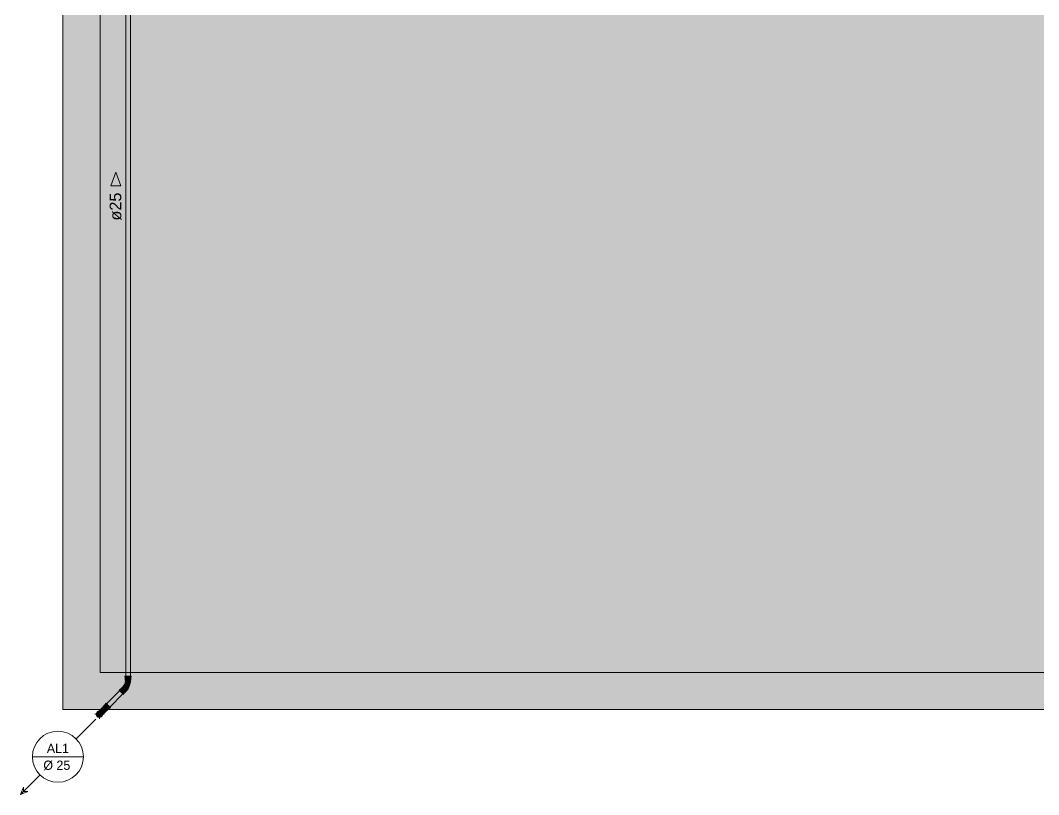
# Model space of a CAD drawing. Header units: metres. Extents: x -0.9 to 62, y -37.3 to 60.
# Drawn here: x 11.88 to 17.36, y 51.44 to 55.61 of the extents above; entities that cross this region are included whole.
import ezdxf

# ---------------------------------------------------------------- set-up
doc = ezdxf.new("R2010")
doc.units = ezdxf.units.M
for name, color, linetype, lineweight in [('A-ANNO-NOTE', 7, 'Continuous', 5), ('A-DETL', 7, 'Continuous', 5), ('P-PIPE', 7, 'Continuous', 5), ('P-PIPE-CNTR', 7, 'Continuous', 5), ('P-PIPE-IDEN', 7, 'Continuous', 5)]:
    doc.layers.add(name, color=color, linetype=linetype, lineweight=lineweight)
doc.layers.add('A-FLOR', color=7, linetype='Continuous', lineweight=9, true_color=0x007f00)
doc.styles.add('Arial_3', font='arial.ttf', dxfattribs={"height": 0.0625})
doc.styles.add('Century Gothic_2', font='GOTHIC.TTF', dxfattribs={"height": 0.05})

# ---------------------------------------------------------------- blocks, each defined once
blk = doc.blocks.new('AF_Soldavel_Curva 45_90 - Standard-3714267-COBERTA 2')
at = {"layer": 'P-PIPE', "true_color": 0x69503c}
for points in [[(-0.0513, -0.0165), (-0.0473, -0.0164), (-0.0474, 0.0165), (-0.0513, 0.0165), (-0.0513, -0.0159)], [(-0.0473, -0.0165), (-0.0459, -0.015), (-0.0459, 0.0151), (-0.0473, 0.0164), (-0.0473, -0.0164)], [(-0.0459, -0.0151), (-0.0309, -0.0151), (-0.0309, 0.0151), (-0.0459, 0.015), (-0.0459, -0.015)], [(-0.0309, -0.0151), (-0.0298, -0.014), (-0.0298, 0.014), (-0.0309, 0.0151), (-0.0309, -0.0147)], [(-0.0298, -0.014), (-0.0067, -0.0108), (0.0081, -0.005), (0.0132, -0.0025), (0.0214, 0.0038), (0.0259, 0.0072), (0.031, 0.0112), (0.0112, 0.031), (0.0015, 0.0233), (-0.0089, 0.0181), (-0.0195, 0.0151), (-0.0298, 0.014), (-0.0298, -0.014)], [(0.0263, 0.0174), (0.0325, 0.0112), (0.0432, 0.0218), (0.0218, 0.0432), (0.0112, 0.0325), (0.0255, 0.0183)], [(0.0304, 0.0118), (0.0313, 0.0112), (0.0325, 0.0112), (0.0112, 0.0325), (0.0112, 0.031), (0.0302, 0.012)], [(0.0451, 0.0218), (0.048, 0.0246), (0.0246, 0.048), (0.0218, 0.0451), (0.0447, 0.0222)], [(0.0416, 0.0234), (0.0436, 0.0218), (0.0451, 0.0218), (0.0218, 0.0451), (0.0218, 0.0432), (0.0414, 0.0235)]]:
    blk.add_hatch(color=27, dxfattribs=at).paths.add_polyline_path(points)
h = blk.add_hatch(color=27, dxfattribs=at)
h.paths.add_polyline_path([(-0.0076, -0.0111), (0.0019, -0.0075), (-0.0022, -0.0091), (-0.0067, -0.0108)])
h.paths.add_polyline_path([(-0.0187, -0.0126), (-0.01, -0.0115), (-0.0173, -0.0124), (-0.0184, -0.0125)])
at = {"layer": 'P-PIPE'}
for p, q in [((-0.0473, 0.0165), (-0.0513, 0.0165)), ((-0.0513, 0.0165), (-0.0513, -0.0165)), ((-0.0459, 0.0151), (-0.0473, 0.0165)), ((-0.0473, 0.0165), (-0.0473, -0.0165)), ((-0.0309, 0.0151), (-0.0459, 0.0151)), ((-0.0459, 0.0151), (-0.0459, -0.0151)), ((-0.0298, 0.014), (-0.0309, 0.0151)), ((-0.0309, 0.0151), (-0.0309, -0.0151)), ((-0.0298, 0.014), (-0.0298, -0.014)), ((0.0218, 0.0432), (0.0112, 0.0325)), ((0.0112, 0.0325), (0.0112, 0.031)), ((0.0112, 0.0325), (0.0325, 0.0112)), ((0.0112, 0.031), (0.031, 0.0112)), ((0.0246, 0.048), (0.0218, 0.0451)), ((0.0218, 0.0451), (0.0218, 0.0432)), ((0.0218, 0.0451), (0.0451, 0.0218)), ((0.0218, 0.0432), (0.0432, 0.0218)), ((0.048, 0.0246), (0.0246, 0.048)), ((0.031, 0.0112), (0.0325, 0.0112)), ((0.0325, 0.0112), (0.0432, 0.0218)), ((0.0432, 0.0218), (0.0451, 0.0218)), ((0.0451, 0.0218), (0.048, 0.0246)), ((-0.0513, -0.0165), (-0.0473, -0.0165)), ((-0.0473, -0.0165), (-0.0459, -0.0151)), ((-0.0459, -0.0151), (-0.0309, -0.0151)), ((-0.0309, -0.0151), (-0.0298, -0.014))]:
    blk.add_line(p, q, dxfattribs=at)
at = {"layer": 'P-PIPE', "flags": 128}
for points in [[(0.0112, 0.031), (-0.0008, 0.0218), (-0.0148, 0.016), (-0.0297, 0.014), (-0.0298, 0.014)], [(-0.0298, -0.014), (-0.0115, -0.0121), (0.006, -0.0062), (0.0218, 0.0032), (0.031, 0.0112)]]:
    blk.add_lwpolyline(points, dxfattribs=at)
blk = doc.blocks.new('AF_Soldavel_Curva 45_90 - Standard-V1-COBERTA 2')
at = {"layer": 'P-PIPE', "true_color": 0x69503c}
for points in [[(42.5699, 51.8652), (42.5709, 51.8662), (42.5678, 51.8709), (42.5666, 51.876), (42.5671, 51.8809), (42.5697, 51.886), (42.5736, 51.8895), (42.5758, 51.8908), (42.5773, 51.8928), (42.5718, 51.89), (42.5681, 51.8863), (42.5656, 51.8809), (42.5652, 51.8754), (42.5667, 51.8699), (42.5697, 51.8655)], [(42.5709, 51.8662), (42.5717, 51.8669), (42.5688, 51.8711), (42.5676, 51.8756), (42.5682, 51.8809), (42.5708, 51.8857), (42.5741, 51.8892), (42.5747, 51.89), (42.5724, 51.8887), (42.569, 51.8849), (42.567, 51.8801), (42.5667, 51.8751), (42.5683, 51.8699), (42.5707, 51.8665)], [(42.5717, 51.8669), (42.6139, 51.9094), (42.6041, 51.9189), (42.5778, 51.8929), (42.5701, 51.8849), (42.5679, 51.8793), (42.5676, 51.8755), (42.5692, 51.8704), (42.5711, 51.8677)], [(42.5804, 51.8628), (42.5855, 51.8634), (42.5904, 51.866), (42.5937, 51.8691), (42.6234, 51.899), (42.6238, 51.8995), (42.6141, 51.9093), (42.5717, 51.8669), (42.5759, 51.8641), (42.5803, 51.8629)], [(42.6148, 51.9101), (42.6254, 51.9207), (42.6148, 51.9311), (42.6043, 51.9206), (42.6128, 51.9121)], [(42.6141, 51.9093), (42.6148, 51.9101), (42.6043, 51.9206), (42.6044, 51.9189), (42.614, 51.9093)], [(42.6238, 51.8995), (42.6253, 51.8995), (42.6148, 51.9101), (42.6141, 51.9093), (42.6238, 51.8995)], [(42.6253, 51.8995), (42.6359, 51.9102), (42.6254, 51.9207), (42.6148, 51.9101), (42.6247, 51.9002)], [(42.6254, 51.9207), (42.6264, 51.9217), (42.6149, 51.933), (42.6149, 51.9312), (42.6245, 51.9217)], [(42.6264, 51.9217), (42.6291, 51.9247), (42.6176, 51.9361), (42.6151, 51.933), (42.6261, 51.922)], [(42.636, 51.9101), (42.6378, 51.9103), (42.6264, 51.9217), (42.6254, 51.9207), (42.6359, 51.9102)], [(42.6379, 51.9102), (42.6409, 51.9128), (42.6291, 51.9243), (42.6264, 51.9217), (42.6378, 51.9103)], [(42.5802, 51.8604), (42.586, 51.861), (42.5914, 51.8636), (42.5954, 51.868), (42.5975, 51.8729), (42.5948, 51.87), (42.5935, 51.8676), (42.5897, 51.8642), (42.5848, 51.8622), (42.5799, 51.8619), (42.5746, 51.8636), (42.5709, 51.8662), (42.5699, 51.8652), (42.5752, 51.8617), (42.5786, 51.8608)], [(42.5803, 51.8618), (42.586, 51.8625), (42.5907, 51.8649), (42.5943, 51.8688), (42.5946, 51.87), (42.5897, 51.8653), (42.5848, 51.8632), (42.5802, 51.8629), (42.5752, 51.8644), (42.5717, 51.8669), (42.5709, 51.8662), (42.5757, 51.863), (42.5802, 51.8618)]]:
    blk.add_hatch(color=27, dxfattribs=at).paths.add_polyline_path(points)
at = {"layer": 'P-PIPE'}
for p, q in [((42.6042, 51.9207), (42.6041, 51.9192)), ((42.6141, 51.9093), (42.6041, 51.9192)), ((42.6148, 51.9313), (42.6042, 51.9207)), ((42.6148, 51.9101), (42.6042, 51.9207)), ((42.624, 51.8994), (42.6141, 51.9093)), ((42.6176, 51.9361), (42.6148, 51.9333)), ((42.6148, 51.9333), (42.6148, 51.9313)), ((42.6264, 51.9217), (42.6148, 51.9333)), ((42.6254, 51.9207), (42.6148, 51.9313)), ((42.6255, 51.8994), (42.6148, 51.9101)), ((42.6293, 51.9245), (42.6176, 51.9361)), ((42.624, 51.8994), (42.6255, 51.8994)), ((42.6361, 51.91), (42.6254, 51.9207)), ((42.6255, 51.8994), (42.6361, 51.91)), ((42.6381, 51.91), (42.6264, 51.9217)), ((42.6409, 51.9128), (42.6293, 51.9245)), ((42.6361, 51.91), (42.6381, 51.91)), ((42.6381, 51.91), (42.6409, 51.9128))]:
    blk.add_line(p, q, dxfattribs=at)
at = {"layer": 'P-PIPE', "flags": 128}
for points in [[(42.6041, 51.9192), (42.6028, 51.9179), (42.6015, 51.9166), (42.6002, 51.9153), (42.599, 51.914), (42.5977, 51.9128), (42.5964, 51.9115), (42.5952, 51.9102), (42.5939, 51.909), (42.5927, 51.9078), (42.5915, 51.9066), (42.5903, 51.9054), (42.5891, 51.9042), (42.588, 51.9031), (42.5869, 51.902), (42.5858, 51.9009), (42.5847, 51.8998), (42.5837, 51.8988), (42.5827, 51.8978), (42.5818, 51.8969), (42.5809, 51.8959), (42.58, 51.895), (42.5791, 51.8942), (42.5783, 51.8934), (42.5775, 51.8926), (42.5768, 51.8919), (42.5761, 51.8912), (42.5755, 51.8906), (42.5749, 51.89), (42.5744, 51.8895), (42.5739, 51.889), (42.5734, 51.8885), (42.573, 51.8881), (42.5727, 51.8878), (42.5724, 51.8875), (42.5722, 51.8872), (42.572, 51.887), (42.5718, 51.8869), (42.5717, 51.8868), (42.5717, 51.8868), (42.5717, 51.8868)], [(42.5915, 51.8669), (42.5916, 51.8669), (42.5916, 51.867), (42.5918, 51.8671), (42.5919, 51.8673), (42.5922, 51.8675), (42.5925, 51.8678), (42.5928, 51.8682), (42.5932, 51.8685), (42.5936, 51.869), (42.5941, 51.8695), (42.5946, 51.87), (42.5952, 51.8706), (42.5958, 51.8712), (42.5965, 51.8719), (42.5972, 51.8726), (42.598, 51.8733), (42.5988, 51.8741), (42.5996, 51.875), (42.6005, 51.8758), (42.6014, 51.8767), (42.6023, 51.8777), (42.6033, 51.8787), (42.6043, 51.8797), (42.6054, 51.8807), (42.6065, 51.8818), (42.6076, 51.8829), (42.6087, 51.8841), (42.6098, 51.8852), (42.611, 51.8864), (42.6122, 51.8876), (42.6134, 51.8888), (42.6147, 51.89), (42.6159, 51.8913), (42.6172, 51.8926), (42.6185, 51.8938), (42.6198, 51.8951), (42.621, 51.8964), (42.6223, 51.8977), (42.6236, 51.899), (42.624, 51.8994)]]:
    blk.add_lwpolyline(points, dxfattribs=at)
at = {"layer": 'P-PIPE'}
for radius, start, end in [(0.0165, 103.6115, 225), (0.0165, 146.982, 165), (0.0151, 115.5918, 225), (0.0165, 128.3174, 141.6953), (0.014, 132.69, 138.069), (0.0165, 103.5414, 123.0272), (0.0165, 165.839, 183.0303), (0.0165, 188.3217, 201.6996), (0.0165, 206.9863, 225), (0.014, 155, 225), (0.0165, 225, 346.3885), (0.0165, 225, 243.0137), (0.0151, 225, 334.4082), (0.014, 225, 295), (0.0165, 248.3004, 261.6783), (0.0165, 266.9697, 303.018), (0.014, 311.931, 317.31), (0.0165, 308.3047, 321.6826), (0.0165, 326.9728, 346.4586)]:
    blk.add_arc((42.5816, 51.8768), radius, start, end, dxfattribs=at)
blk = doc.blocks.new('Marcador de Tubulação Circular Century 2 - Desce-874579-COBERTA 2')
at = {"layer": 'A-ANNO-NOTE'}
for p, q in [((0.01146, 0.00683), (0.00722, 0.00259)), ((-0.00221, -0.00127), (0.00879, -0.00127)), ((-0.00479, -0.00942), (-0.00056, -0.00519)), ((-0.00413, -0.0078), (-0.00479, -0.00942)), ((-0.00479, -0.00942), (-0.00316, -0.00876)), ((-0.00413, -0.00876), (-0.00413, -0.0078)), ((-0.00316, -0.00876), (-0.00413, -0.00876))]:
    blk.add_line(p, q, dxfattribs=at)
blk.add_circle((0.00329, -0.00127), 0.0055, dxfattribs=at)
blk = doc.blocks.new('Anotacao_Tuboseta - Fluxo 1-2612753-COBERTA 2')
at = {"layer": 'P-PIPE-IDEN'}
blk.add_hatch(color=256, dxfattribs=at).paths.add_polyline_path([(0, -0.00108), (0, 0.00108), (0.00297, 0)])
for p, q in [((0.00297, 0), (0, 0.00108)), ((0, 0.00108), (0, -0.00108)), ((0, -0.00108), (0.00297, 0))]:
    blk.add_line(p, q, dxfattribs=at)

msp = doc.modelspace()

# ---------------------------------------------------------------- hatches: boundary and pattern name
at = {"layer": 'A-FLOR', "true_color": 0x464646}
h = msp.add_hatch(color=49, dxfattribs=at)
h.paths.add_polyline_path([(15.4624, 57.6018), (15.4624, 57.6018), (15.4624, 57.6044)])
h.paths.add_polyline_path([(12.108, 51.9018), (12.309, 51.9018), (12.3265, 51.9193), (12.3266, 51.9206), (12.3372, 51.9312), (12.3373, 51.9333), (12.3399, 51.9361), (12.3427, 51.9333), (12.4129, 52.0036), (12.4101, 52.0064), (12.4133, 52.0092), (12.4151, 52.0095), (12.4258, 52.0198), (12.427, 52.0199), (12.4342, 52.0287), (12.4396, 52.0387), (12.4429, 52.0501), (12.4438, 52.061), (12.4429, 52.0619), (12.4429, 52.0769), (12.4415, 52.0783), (12.4415, 52.0823), (12.4455, 52.0823), (12.4455, 57.2078), (12.441, 57.2078), (12.441, 57.2118), (12.4429, 57.2137), (12.4429, 57.2419), (12.441, 57.2438), (12.441, 57.2478), (12.4455, 57.2478), (12.4453, 58.2074), (12.4415, 58.2074), (12.4418, 58.2114), (12.4432, 58.2128), (12.4432, 58.2278), (12.4442, 58.2289), (12.4437, 58.2667), (12.442, 58.2716), (12.4415, 58.2748), (12.4425, 58.2805), (12.446, 58.286), (12.4469, 58.2869), (12.4505, 58.2894), (12.4552, 58.2911), (12.4618, 58.2908), (12.4631, 58.2904), (12.4677, 58.2889), (12.4811, 58.2889), (12.5041, 58.2888), (12.505, 58.2897), (12.52, 58.2897), (12.5214, 58.2911), (12.5254, 58.2911), (12.5254, 58.2873), (13.0484, 58.2873), (13.0495, 58.3226), (13.054, 58.3701), (13.0615, 58.4172), (13.0719, 58.4638), (13.0852, 58.5097), (13.1014, 58.5546), (13.1204, 58.5984), (13.142, 58.641), (13.1664, 58.6821), (13.1932, 58.7216), (13.2225, 58.7593), (13.254, 58.7951), (13.2878, 58.8288), (13.3236, 58.8604), (13.3613, 58.8897), (13.4008, 58.9165), (13.4419, 58.9408), (13.4844, 58.9625), (13.5283, 58.9815), (13.5732, 58.9976), (13.619, 59.011), (13.6656, 59.0214), (13.7128, 59.0288), (13.7603, 59.0333), (13.808, 59.0348), (13.8558, 59.0333), (13.9033, 59.0288), (13.9504, 59.0214), (13.997, 59.011), (14.0429, 58.9976), (14.0878, 58.9815), (14.1316, 58.9625), (14.1742, 58.9408), (14.2153, 58.9165), (14.2548, 58.8897), (14.2925, 58.8604), (14.3283, 58.8288), (14.3621, 58.7951), (14.3936, 58.7593), (14.4229, 58.7216), (14.4497, 58.6821), (14.474, 58.641), (14.4957, 58.5984), (14.5147, 58.5546), (14.5308, 58.5097), (14.5442, 58.4638), (14.5546, 58.4172), (14.562, 58.3701), (14.5665, 58.3226), (14.5671, 58.3053), (14.5929, 58.3048), (14.5929, 58.2998), (15.0984, 58.2998), (15.0984, 58.3056), (15.1081, 58.3051), (15.1111, 58.3031), (15.1289, 58.3035), (15.1295, 58.3031), (15.131, 58.3031), (15.1311, 58.3699), (15.1298, 58.3713), (15.1296, 58.3975), (15.1278, 58.4002), (15.1273, 58.4077), (15.133, 58.4077), (15.133, 59.0448), (15.1429, 59.0575), (15.1429, 59.0639), (15.1409, 59.0659), (15.1409, 59.0699), (15.1455, 59.0699), (15.1453, 59.1379), (15.1415, 59.1379), (15.1421, 59.1423), (15.1432, 59.1433), (15.1432, 59.1583), (15.1442, 59.1594), (15.1437, 59.1971), (15.1418, 59.2029), (15.1419, 59.2086), (15.1441, 59.214), (15.1478, 59.2182), (15.1532, 59.221), (15.158, 59.2218), (15.1642, 59.2205), (15.1691, 59.2174), (15.1726, 59.2129), (15.1743, 59.2078), (15.1742, 59.2021), (15.1721, 59.1956), (15.172, 59.1687), (15.1721, 59.1592), (15.1729, 59.1583), (15.1729, 59.1433), (15.1743, 59.1419), (15.1743, 59.1379), (15.1705, 59.1379), (15.1705, 59.0699), (15.1751, 59.0699), (15.1751, 59.0659), (15.1731, 59.0639), (15.1731, 59.0575), (15.1832, 59.0446), (15.183, 58.4077), (15.1888, 58.4077), (15.1883, 58.4002), (15.1863, 58.3972), (15.1863, 58.3713), (15.1848, 58.3696), (15.1851, 58.3455), (15.1851, 58.3154), (15.185, 58.3), (15.1854, 58.2884), (15.1877, 58.2828), (15.1888, 58.2748), (15.1877, 58.2669), (15.1843, 58.2589), (15.1796, 58.253), (15.1733, 58.2482), (15.166, 58.2451), (15.158, 58.2441), (15.1495, 58.2454), (15.1433, 58.2477), (15.1384, 58.2474), (15.137, 58.2466), (15.1294, 58.2466), (15.1289, 58.2462), (15.1108, 58.2464), (15.1081, 58.2446), (15.0984, 58.2441), (15.0984, 58.2498), (14.5929, 58.2498), (14.5929, 58.2449), (14.5671, 58.2442), (14.5665, 58.227), (14.562, 58.1796), (14.5536, 58.128), (14.5442, 58.0858), (14.5308, 58.04), (14.5147, 57.9951), (14.4957, 57.9512), (14.474, 57.9087), (14.4497, 57.8676), (14.4229, 57.8281), (14.3936, 57.7904), (14.3621, 57.7546), (14.3283, 57.7208), (14.2925, 57.6892), (14.2548, 57.66), (14.2153, 57.6331), (14.1742, 57.6088), (14.1316, 57.5872), (14.0878, 57.5682), (14.0429, 57.552), (13.997, 57.5387), (13.9504, 57.5283), (13.9033, 57.5208), (13.8558, 57.5163), (13.8382, 57.5158), (13.838, 57.5046), (13.833, 57.5046), (13.833, 57.3538), (13.8388, 57.3538), (13.8383, 57.3441), (13.8363, 57.3411), (13.8365, 57.3204), (13.8363, 57.3149), (13.8352, 57.3135), (13.8354, 57.3078), (13.8377, 57.3021), (13.8388, 57.2942), (13.8377, 57.2862), (13.8351, 57.2794), (13.8352, 57.2748), (13.8365, 57.2732), (13.8365, 57.2469), (13.8383, 57.2443), (13.8388, 57.2368), (13.833, 57.2368), (13.833, 57.2314), (13.8388, 57.2314), (13.8388, 57.2239), (13.8367, 57.2209), (13.8367, 57.2009), (13.8352, 57.1992), (13.8353, 57.199), (13.8355, 57.199), (13.8371, 57.2005), (13.8575, 57.2007), (13.8605, 57.2026), (13.8676, 57.2026), (13.8676, 57.1968), (15.0581, 57.1968), (15.0707, 57.1869), (15.0771, 57.1869), (15.0791, 57.1889), (15.0831, 57.1889), (15.0831, 57.1843), (15.4466, 57.1845), (15.4466, 57.1883), (15.4506, 57.1883), (15.452, 57.1869), (15.4635, 57.1869), (15.4635, 57.1984), (15.4621, 57.1998), (15.4621, 57.2038), (15.4661, 57.2038), (15.4661, 57.5683), (15.4621, 57.5683), (15.4627, 57.5726), (15.4638, 57.5737), (15.4638, 57.5867), (15.4646, 57.5875), (15.4643, 57.5936), (15.4624, 57.599), (15.4625, 57.6051), (15.4643, 57.6101), (15.4687, 57.6149), (15.4735, 57.6174), (15.4793, 57.6182), (15.4843, 57.6173), (15.4897, 57.6139), (15.4932, 57.6094), (15.4949, 57.6044), (15.4949, 57.599), (15.4927, 57.5933), (15.4927, 57.5875), (15.4937, 57.5864), (15.4937, 57.5735), (15.4949, 57.5723), (15.4949, 57.5683), (15.4911, 57.5683), (15.4913, 57.2038), (15.4951, 57.2038), (15.4951, 57.1998), (15.4937, 57.1984), (15.4937, 57.1869), (15.5052, 57.1869), (15.5066, 57.1883), (15.5106, 57.1883), (15.5106, 57.1843), (21.2266, 57.1843), (21.2266, 57.1888), (21.2306, 57.1888), (21.2325, 57.1869), (21.2607, 57.1869), (21.2626, 57.1888), (21.2666, 57.1888), (21.2666, 57.1843), (22.7262, 57.1846), (22.7262, 57.1883), (22.7306, 57.1878), (22.7316, 57.1867), (22.7466, 57.1867), (22.7477, 57.1857), (22.776, 57.1859), (22.7854, 57.1861), (22.791, 57.1881), (22.7969, 57.1879), (22.8025, 57.1856), (22.8065, 57.182), (22.8092, 57.177), (22.8101, 57.1718), (22.8087, 57.1655), (22.8057, 57.1607), (22.8012, 57.1573), (22.7961, 57.1556), (22.7907, 57.1556), (22.784, 57.1578), (22.7706, 57.1578), (22.7476, 57.1579), (22.7466, 57.157), (22.7316, 57.157), (22.7302, 57.1556), (22.7262, 57.1556), (22.7262, 57.1593), (21.2666, 57.1592), (21.2666, 57.1548), (21.2626, 57.1548), (21.2607, 57.1567), (21.2325, 57.1567), (21.2306, 57.1548), (21.2266, 57.1548), (21.2266, 57.1593), (15.5106, 57.1592), (15.5106, 57.1553), (15.5066, 57.1553), (15.5052, 57.1567), (15.4891, 57.1567), (15.488, 57.1578), (15.4691, 57.1576), (15.4681, 57.1567), (15.452, 57.1567), (15.4506, 57.1553), (15.4466, 57.1553), (15.4466, 57.1593), (15.0831, 57.1592), (15.0831, 57.1547), (15.0791, 57.1547), (15.0771, 57.1567), (15.0707, 57.1567), (15.0578, 57.1466), (13.8676, 57.1468), (13.8676, 57.1411), (13.8601, 57.1411), (13.8571, 57.1432), (13.8371, 57.1432), (13.8354, 57.1447), (13.8248, 57.1457), (13.8135, 57.1494), (13.804, 57.1548), (13.7963, 57.1614), (13.7901, 57.1689), (13.7849, 57.1788), (13.7819, 57.189), (13.7809, 57.1992), (13.7794, 57.2009), (13.7791, 57.2213), (13.7773, 57.2239), (13.7773, 57.2314), (13.783, 57.2314), (13.7829, 57.2368), (13.7773, 57.2368), (13.7778, 57.2443), (13.7798, 57.2473), (13.7798, 57.2735), (13.781, 57.2749), (13.7809, 57.2801), (13.7783, 57.2862), (13.7773, 57.2942), (13.7783, 57.3021), (13.7809, 57.3085), (13.7807, 57.3139), (13.7795, 57.3152), (13.7795, 57.3415), (13.7778, 57.3441), (13.7773, 57.3538), (13.783, 57.3538), (13.783, 57.5046), (13.7781, 57.5046), (13.7779, 57.5158), (13.7603, 57.5163), (13.7128, 57.5208), (13.6656, 57.5283), (13.619, 57.5387), (13.5732, 57.552), (13.5283, 57.5682), (13.4844, 57.5872), (13.4419, 57.6088), (13.4008, 57.6331), (13.3613, 57.66), (13.3236, 57.6892), (13.2878, 57.7208), (13.254, 57.7546), (13.2225, 57.7904), (13.1932, 57.8281), (13.1664, 57.8676), (13.142, 57.9087), (13.1204, 57.9512), (13.1014, 57.9951), (13.0852, 58.04), (13.0719, 58.0858), (13.0615, 58.1324), (13.054, 58.1796), (13.0495, 58.227), (13.0484, 58.2623), (12.5254, 58.2621), (12.5254, 58.2583), (12.5211, 58.2589), (12.52, 58.26), (12.505, 58.26), (12.5039, 58.261), (12.4756, 58.2608), (12.4721, 58.2608), (12.472, 58.2288), (12.4729, 58.2278), (12.4729, 58.2128), (12.4743, 58.2114), (12.4743, 58.2074), (12.4705, 58.2074), (12.4706, 57.2478), (12.475, 57.2478), (12.475, 57.2438), (12.4731, 57.2419), (12.4731, 57.2137), (12.475, 57.2118), (12.475, 57.2078), (12.4705, 57.2078), (12.4707, 52.0823), (12.4745, 52.0823), (12.4745, 52.0783), (12.4731, 52.0769), (12.4731, 52.0619), (12.4721, 52.0608), (12.4689, 52.0378), (12.4658, 52.0297), (12.4606, 52.0178), (12.4546, 52.01), (12.4497, 52.0036), (12.4469, 52), (12.4466, 51.9982), (12.4362, 51.9879), (12.4362, 51.9858), (12.4334, 51.9831), (12.4306, 51.9859), (12.3603, 51.9156), (12.3632, 51.9128), (12.36, 51.9102), (12.3581, 51.9101), (12.3499, 51.9018), (22.838, 51.9018), (22.838, 59.3718), (12.108, 59.3718), (12.108, 52.1307)])
h.paths.add_polyline_path([(15.4933, 57.5987), (15.4935, 57.5992), (15.4934, 57.599)])
h.paths.add_polyline_path([(15.4949, 57.6018), (15.4949, 57.6018), (15.4949, 57.6034)])
h.paths.add_polyline_path([(15.4887, 57.613), (15.4883, 57.6134), (15.4886, 57.6131)])
at = {"layer": 'P-PIPE', "true_color": 0x00ffff}
for points in [[(12.4455, 52.0823), (12.458, 52.0823), (12.458, 57.2078), (12.4455, 57.2078), (12.4455, 52.0995)], [(12.4705, 52.0823), (12.4705, 57.2078), (12.458, 57.2078), (12.4581, 52.0823), (12.4705, 52.0823)], [(12.3515, 51.9245), (12.4217, 51.9947), (12.4129, 52.0036), (12.3427, 51.9333), (12.3513, 51.9247)], [(12.3603, 51.9156), (12.4305, 51.9859), (12.4217, 51.9947), (12.3515, 51.9245), (12.3601, 51.9159)]]:
    msp.add_hatch(color=4, dxfattribs=at).paths.add_polyline_path(points)

# ---------------------------------------------------------------- linework, layer by layer
at = {"layer": 'A-DETL', "color": 9, "true_color": 0xc0c0c0}
for p, q in [((12.108, 51.9018), (12.108, 59.3518)), ((12.308, 52.1018), (12.308, 59.1718)), ((22.638, 52.1018), (12.308, 52.1018)), ((12.108, 51.9018), (22.838, 51.9018))]:
    msp.add_line(p, q, dxfattribs=at)
at = {"layer": 'A-FLOR', "color": 9, "true_color": 0xaad4aa}
for p, q in [((12.108, 59.3718), (12.108, 51.9018)), ((12.108, 51.9018), (22.838, 51.9018))]:
    msp.add_line(p, q, dxfattribs=at)
at = {"layer": 'P-PIPE'}
for p, q in [((12.4455, 57.2078), (12.4455, 52.0823)), ((12.4705, 52.0823), (12.4705, 57.2078)), ((12.4129, 52.0036), (12.3427, 51.9333)), ((12.3603, 51.9156), (12.4306, 51.9859))]:
    msp.add_line(p, q, dxfattribs=at)
at = {"layer": 'P-PIPE-CNTR'}
for p, q in [((12.3038, 51.8967), (12.3038, 51.9018)), ((12.2788, 51.8768), (12.2889, 51.8768)), ((12.3038, 51.8518), (12.3038, 51.8619)), ((12.3237, 51.8768), (12.3288, 51.8768))]:
    msp.add_line(p, q, dxfattribs=at)

# ---------------------------------------------------------------- block references
at = {"layer": 'A-ANNO-NOTE', "xscale": 25, "yscale": 25, "zscale": 25}
msp.add_blockref('Marcador de Tubulação Circular Century 2 - Desce-874579-COBERTA 2', (11.9984, 51.68), dxfattribs=at)
at = {"layer": 'P-PIPE', "rotation": 44.99999999999883}
msp.add_blockref('AF_Soldavel_Curva 45_90 - Standard-3714267-COBERTA 2', (12.458, 52.031), dxfattribs=at)
at = {"layer": 'P-PIPE'}
msp.add_blockref('AF_Soldavel_Curva 45_90 - Standard-V1-COBERTA 2', (-30.2778, 0), dxfattribs=at)
at = {"layer": 'P-PIPE-IDEN', "xscale": 24.99999999999999, "yscale": 24.99999999999999, "zscale": 24.99999999999999, "rotation": 89.99999999999991}
msp.add_blockref('Anotacao_Tuboseta - Fluxo 1-2612753-COBERTA 2', (12.3919, 54.7189), dxfattribs=at)

# ---------------------------------------------------------------- texts
at = {"layer": 'A-ANNO-NOTE', "char_height": 0.05, "attachment_point": 1, "style": 'Century Gothic_2'}
for s, insert, width in [('AL1', (12.0211, 51.7183), 0.146308), ('Ø 25', (12.0024, 51.6277), 0.194409)]:
    msp.add_mtext(s, dxfattribs=dict(at, insert=insert, width=width))
at = {"layer": 'P-PIPE-IDEN', "insert": (12.3591, 54.5323), "char_height": 0.0625, "width": 0.18038, "attachment_point": 1, "rotation": 90, "style": 'Arial_3'}
msp.add_mtext('ø25', dxfattribs=at)

doc.saveas('drawing.dxf')
